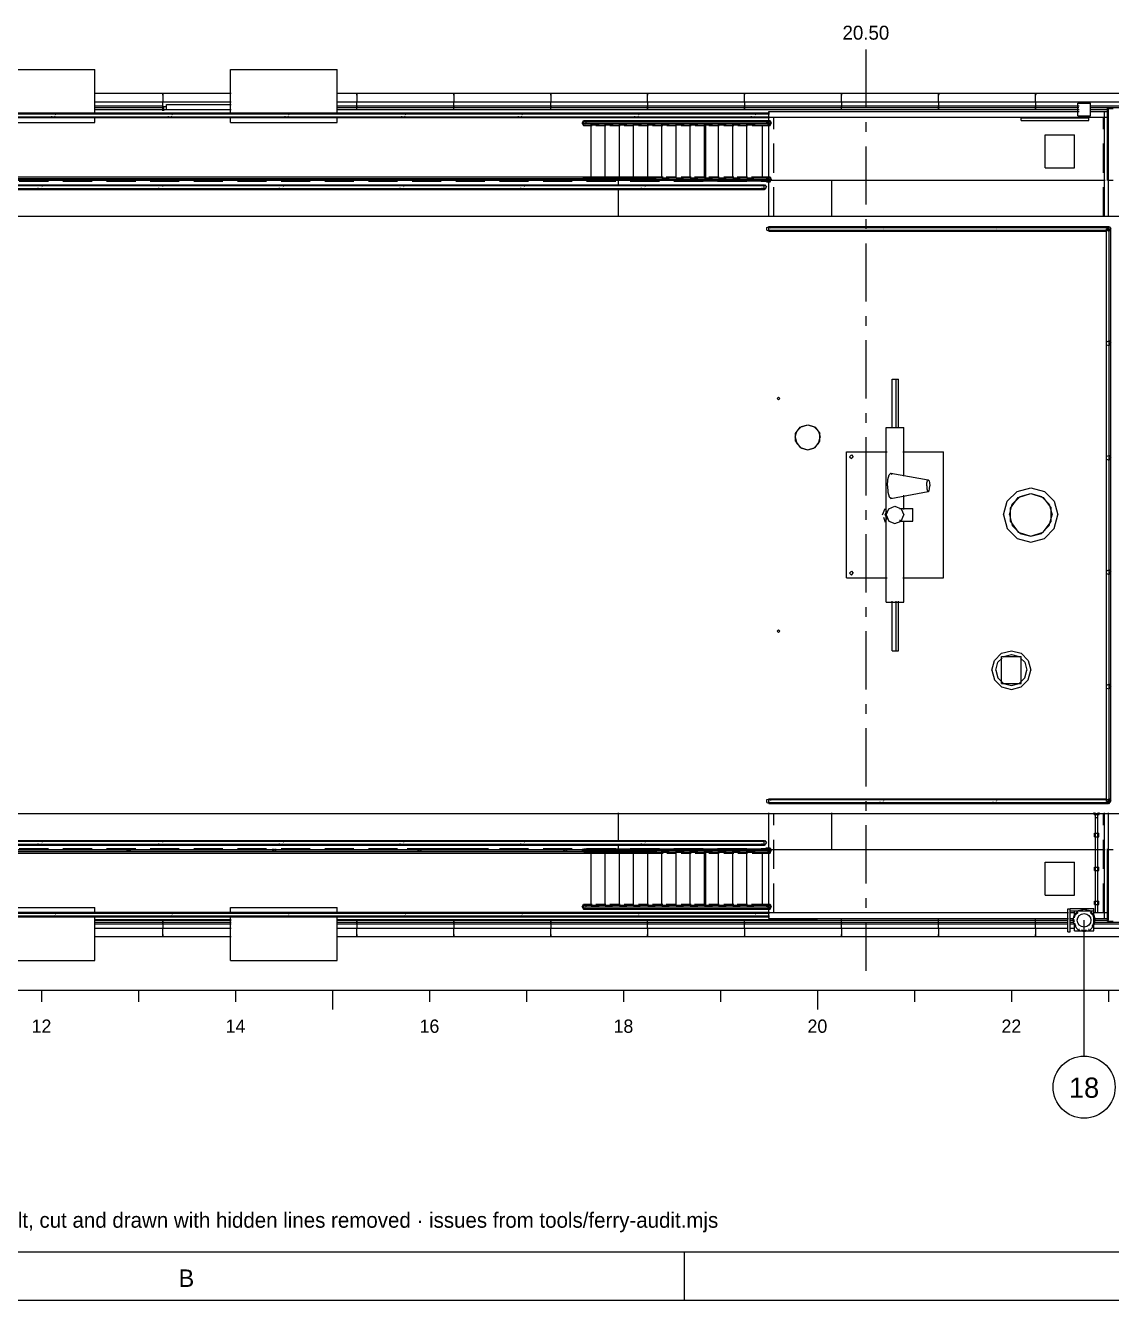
# Model space of a CAD drawing. Extents: x 5 to 836, y 5 to 589.
# Drawn here: x 147.4 to 259.3, y 5 to 136.5 of the extents above; entities that cross this region are included whole.
import ezdxf
from ezdxf.enums import TextEntityAlignment as Align

# ---------------------------------------------------------------- set-up
doc = ezdxf.new("R2010")
doc.units = 0
doc.linetypes.add('CENTER', pattern=[10, 6, -1.5, 1, -1.5])
doc.linetypes.add('DASHED', pattern=[4.5, 3, -1.5])
for name, color, linetype in [('CENTRE', 4, 'CENTER'), ('CHECK', 40, 'CONTINUOUS'), ('CHECK-TEXT', 40, 'CONTINUOUS'), ('DETAIL', 8, 'CONTINUOUS'), ('DIM', 3, 'CONTINUOUS'), ('FRAME', 7, 'CONTINUOUS'), ('MARKING', 4, 'DASHED'), ('MARKUP-TEXT', 1, 'CONTINUOUS'), ('OUTLINE', 7, 'CONTINUOUS'), ('TEXT', 7, 'CONTINUOUS'), ('THIN', 7, 'CONTINUOUS')]:
    doc.layers.add(name, color=color, linetype=linetype)

msp = doc.modelspace()

# ---------------------------------------------------------------- linework, layer by layer
at = {"layer": 'CENTRE'}
msp.add_line((234, 134), (234, 39), dxfattribs=at)
at = {"layer": 'CHECK'}
msp.add_line((256.5, 30.2), (256.5, 44.2), dxfattribs=at)
for centre, radius in [((256.5, 44.2), 0.7), ((256.5, 27), 3.2)]:
    msp.add_circle(centre, radius, dxfattribs=at)
at = {"layer": 'DETAIL'}
for p, q in [((154.5, 127.36), (154.5, 131.93)), ((168.5, 127.36), (168.5, 131.93)), ((179.5, 127.36), (179.5, 131.93)), ((154.44, 129.47), (168.56, 129.47)), ((161.5, 129.33), (161.5, 129.47)), ((161.5, 129.47), (161.5, 128.6)), ((161.5, 129.27), (161.5, 129.47)), ((161.5, 129.47), (161.5, 129.33)), ((161.5, 129.33), (161.5, 129.47)), ((161.5, 129.47), (161.5, 128.6)), ((179.4, 129.47), (311.51, 129.47)), ((181.5, 129.27), (181.5, 129.47)), ((181.5, 129.47), (181.5, 128.6)), ((191.5, 129.33), (191.5, 129.47)), ((191.5, 129.47), (191.5, 128.6)), ((191.5, 129.27), (191.5, 129.47)), ((191.5, 129.47), (191.5, 129.33)), ((201.5, 129.27), (201.5, 129.47)), ((201.5, 129.47), (201.5, 128.6)), ((211.5, 129.47), (211.5, 129.33)), ((211.5, 128.6), (211.5, 129.47)), ((211.5, 129.47), (211.5, 129.27)), ((211.5, 129.33), (211.5, 129.47)), ((211.5, 129.47), (211.5, 129.33)), ((211.5, 128.6), (211.5, 129.47)), ((221.49, 128.6), (221.5, 129.47)), ((221.5, 129.47), (221.5, 129.33)), ((221.5, 128.6), (221.5, 129.47)), ((221.5, 129.47), (221.5, 129.33)), ((231.49, 128.6), (231.5, 129.47)), ((231.49, 129.47), (231.49, 129.27)), ((231.5, 129.47), (231.5, 129.33)), ((231.5, 129.33), (231.5, 129.47)), ((241.49, 128.6), (241.5, 129.47)), ((241.49, 129.47), (241.49, 129.27)), ((241.49, 128.6), (241.5, 129.47)), ((241.5, 129.47), (241.5, 129.33)), ((241.5, 129.33), (241.5, 129.47)), ((241.5, 129.47), (241.51, 129.33)), ((251.49, 128.6), (251.5, 129.47)), ((251.5, 129.47), (251.51, 129.33)), ((251.5, 129.33), (251.5, 129.47)), ((251.5, 129.47), (251.5, 129.27)), ((154.43, 127.8), (168.57, 127.8)), ((154.44, 128.6), (168.57, 128.6)), ((154.44, 128.18), (161.5, 128.18)), ((154.44, 127.99), (161.5, 127.99)), ((161.43, 127.73), (161.64, 127.73)), ((161.5, 127.73), (161.5, 128.6)), ((161.5, 127.73), (161.5, 128.6)), ((161.5, 127.77), (161.5, 128.18)), ((161.5, 128.18), (161.5, 127.99)), ((161.5, 127.73), (161.5, 127.99)), ((161.5, 127.93), (161.5, 127.73)), ((161.6, 128.1), (161.93, 128.1)), ((161.6, 127.77), (161.6, 128.1)), ((161.9, 128.3), (168.55, 128.3)), ((161.9, 127.77), (161.9, 128.3)), ((179.4, 128.6), (311.48, 128.6)), ((179.41, 128.18), (255.98, 128.18)), ((179.41, 127.99), (255.97, 127.99)), ((179.42, 127.8), (255.99, 127.8)), ((181.5, 128.07), (181.5, 128.6)), ((181.5, 128.04), (181.5, 128.18)), ((181.5, 128.18), (181.5, 127.99)), ((181.5, 128.18), (181.5, 128.04)), ((181.5, 127.73), (181.5, 127.99)), ((181.5, 127.88), (181.5, 127.99)), ((191.5, 128.07), (191.5, 128.6)), ((191.5, 128.04), (191.5, 128.18)), ((191.5, 128.18), (191.5, 127.99)), ((191.5, 128.18), (191.5, 128.04)), ((191.5, 127.73), (191.5, 127.99)), ((191.5, 127.88), (191.5, 127.99)), ((201.5, 128.04), (201.5, 128.6)), ((201.5, 128.18), (201.5, 127.99)), ((201.5, 128.18), (201.5, 128.04)), ((201.5, 127.73), (201.5, 127.99)), ((201.5, 127.88), (201.5, 127.99)), ((211.5, 128.6), (211.5, 128.07)), ((211.5, 128.6), (211.5, 128.07)), ((211.5, 128.18), (211.5, 128.04)), ((211.5, 127.99), (211.5, 128.18)), ((211.5, 128.04), (211.5, 128.18)), ((211.5, 127.73), (211.5, 127.99)), ((211.5, 127.99), (211.5, 127.88)), ((221.49, 128.6), (221.5, 128.07)), ((221.5, 128.6), (221.5, 128.07)), ((221.5, 128.18), (221.5, 128.04)), ((221.5, 127.99), (221.5, 128.18)), ((221.5, 128.04), (221.5, 128.18)), ((221.5, 128.18), (221.5, 128.04)), ((221.5, 127.73), (221.5, 127.99)), ((221.5, 127.99), (221.5, 127.88)), ((224, 116.77), (224, 127.6)), ((224, 127.6), (256, 127.6)), ((231.49, 128.6), (231.5, 128.07)), ((231.5, 128.18), (231.5, 128.04)), ((231.5, 127.99), (231.5, 128.18)), ((231.5, 128.04), (231.5, 128.18)), ((231.5, 127.99), (231.5, 128.18)), ((231.5, 127.73), (231.5, 127.99)), ((241.49, 128.6), (241.5, 128.07)), ((241.49, 128.6), (241.49, 128.07)), ((241.5, 128.18), (241.5, 128.04)), ((241.5, 127.99), (241.5, 128.18)), ((241.5, 128.04), (241.5, 128.18)), ((241.5, 127.73), (241.5, 127.99)), ((241.5, 127.99), (241.5, 127.88)), ((251.49, 128.6), (251.49, 128.07)), ((251.5, 128.18), (251.5, 128.04)), ((251.5, 127.99), (251.5, 128.18)), ((251.5, 128.04), (251.5, 128.18)), ((251.5, 127.73), (251.5, 127.99)), ((251.5, 127.99), (251.5, 127.88)), ((255.85, 128.45), (257.15, 128.45)), ((255.85, 127.15), (255.85, 128.45)), ((257.11, 127.8), (259, 127.8)), ((257.11, 127.6), (259, 127.6)), ((257.15, 127.15), (257.15, 128.45)), ((257.16, 127.99), (311.49, 127.99)), ((257.17, 128.18), (311.5, 128.18)), ((258.6, 116.78), (258.6, 127.6)), ((258.9, 127.9), (259.5, 127.9)), ((258.9, 120.49), (258.9, 127.9)), ((259, 116.77), (259, 127.8)), ((124.34, 126.96), (224.07, 126.96)), ((125.67, 127.05), (224.07, 127.05)), ((126.23, 127.35), (224.07, 127.35)), ((126.65, 127.44), (224.07, 127.44)), ((150.06, 127.35), (150.34, 127.44)), ((150.06, 127.29), (150.06, 127.35)), ((150.06, 127.05), (150.06, 127.11)), ((150.06, 127.05), (150.34, 126.96)), ((150.34, 127.44), (150.48, 127.25)), ((150.34, 126.96), (150.44, 127.1)), ((154.5, 126.47), (154.5, 127.01)), ((162.09, 127.35), (162.37, 127.44)), ((162.09, 127.29), (162.09, 127.35)), ((162.09, 127.05), (162.09, 127.11)), ((162.09, 127.05), (162.37, 126.96)), ((162.37, 127.44), (162.5, 127.25)), ((162.37, 126.96), (162.47, 127.1)), ((168.5, 126.47), (168.5, 127.01)), ((174.11, 127.35), (174.39, 127.44)), ((174.11, 127.29), (174.11, 127.35)), ((174.11, 127.05), (174.11, 127.11)), ((174.11, 127.05), (174.39, 126.96)), ((174.39, 127.44), (174.53, 127.25)), ((174.39, 126.96), (174.5, 127.1)), ((179.5, 126.47), (179.5, 127.01)), ((186.14, 127.35), (186.42, 127.44)), ((186.14, 127.29), (186.14, 127.35)), ((186.14, 127.05), (186.14, 127.11)), ((186.14, 127.05), (186.42, 126.96)), ((186.42, 127.44), (186.56, 127.25)), ((186.42, 126.96), (186.52, 127.1)), ((198.17, 127.35), (198.45, 127.44)), ((198.17, 127.29), (198.17, 127.35)), ((198.17, 127.05), (198.17, 127.11)), ((198.17, 127.05), (198.45, 126.96)), ((198.45, 127.44), (198.58, 127.25)), ((198.45, 126.96), (198.55, 127.1)), ((204.76, 126.4), (204.88, 126.66)), ((204.76, 126.4), (223.84, 126.4)), ((204.76, 126.4), (204.88, 126.14)), ((204.84, 126.4), (204.92, 126.57)), ((204.84, 126.4), (204.92, 126.23)), ((204.88, 126.66), (224.12, 126.66)), ((204.92, 126.57), (224.08, 126.57)), ((204.92, 126.23), (224.08, 126.23)), ((205.08, 126.57), (205.13, 126.46)), ((205.08, 126.23), (205.11, 126.28)), ((205.12, 126.66), (205.17, 126.56)), ((205.66, 126.3), (206.5, 126.3)), ((205.66, 120.77), (205.66, 126.3)), ((207.12, 126.3), (207.96, 126.3)), ((207.12, 120.77), (207.12, 126.3)), ((208.58, 126.3), (209.35, 126.3)), ((208.58, 120.77), (208.58, 126.3)), ((210.05, 126.3), (210.88, 126.3)), ((210.05, 120.77), (210.05, 126.3)), ((210.19, 127.35), (210.47, 127.44)), ((210.19, 127.29), (210.19, 127.35)), ((210.19, 127.05), (210.19, 127.11)), ((210.19, 127.05), (210.47, 126.96)), ((210.47, 127.44), (210.61, 127.25)), ((210.47, 126.96), (210.58, 127.1)), ((211.51, 126.3), (212.27, 126.3)), ((211.51, 120.7), (211.51, 126.3)), ((212.97, 126.3), (213.73, 126.3)), ((212.97, 120.7), (212.97, 126.3)), ((214.43, 126.3), (215.27, 126.3)), ((214.43, 120.7), (214.43, 126.3)), ((215.89, 126.3), (216.66, 126.3)), ((215.89, 120.7), (215.89, 126.3)), ((217.35, 126.3), (218.19, 126.3)), ((217.35, 120.7), (217.35, 126.3)), ((218.82, 126.3), (219.58, 126.3)), ((218.82, 120.7), (218.82, 126.3)), ((220.28, 126.3), (221.04, 126.3)), ((220.28, 120.7), (220.28, 126.3)), ((221.74, 126.3), (222.57, 126.3)), ((221.74, 120.7), (221.74, 126.3)), ((222.22, 127.35), (222.5, 127.44)), ((222.22, 127.29), (222.22, 127.35)), ((222.22, 127.05), (222.22, 127.11)), ((222.22, 127.05), (222.5, 126.96)), ((222.5, 127.44), (222.64, 127.25)), ((222.5, 126.96), (222.6, 127.1)), ((223.78, 126.45), (223.88, 126.66)), ((223.81, 126.3), (223.88, 126.14)), ((223.84, 126.4), (223.92, 126.57)), ((223.84, 126.4), (223.92, 126.23)), ((224, 127.4), (224.07, 127.4)), ((224, 127), (259, 127)), ((224.02, 126.4), (224.16, 126.4)), ((224.08, 126.57), (224.16, 126.4)), ((224.08, 126.23), (224.16, 126.4)), ((224.12, 126.66), (224.24, 126.4)), ((224.12, 126.14), (224.24, 126.4)), ((250, 126.95), (257, 126.95)), ((250, 126.65), (250, 126.95)), ((250, 126.65), (257, 126.65)), ((255.85, 127.15), (257.15, 127.15)), ((257, 126.65), (257, 126.95)), ((258.93, 127.4), (259, 127.4)), ((204.88, 126.14), (205.79, 126.14)), ((205.12, 126.14), (205.15, 126.19)), ((206.14, 126.14), (207.18, 126.14)), ((207.6, 126.14), (208.68, 126.14)), ((209.07, 126.14), (210.08, 126.14)), ((210.54, 126.14), (211.58, 126.14)), ((212, 126.14), (213.08, 126.14)), ((213.47, 126.14), (214.48, 126.14)), ((214.94, 126.14), (215.99, 126.14)), ((216.4, 126.14), (217.49, 126.14)), ((217.49, 120.77), (217.49, 126.16)), ((217.8, 126.14), (218.88, 126.14)), ((219.34, 126.14), (220.39, 126.14)), ((220.81, 126.14), (221.78, 126.14)), ((222.27, 126.14), (224.12, 126.14)), ((223.34, 120.77), (223.34, 126.16)), ((252.5, 125.2), (255.5, 125.2)), ((252.5, 121.8), (252.5, 125.2)), ((255.5, 121.8), (255.5, 125.2)), ((252.5, 121.8), (255.5, 121.8)), ((124, 119.95), (223.5, 119.95)), ((124, 119.65), (223.5, 119.65)), ((124.14, 120.04), (223.5, 120.04)), ((124.21, 120.5), (258.66, 120.5)), ((127, 120.86), (213.09, 120.86)), ((127, 120.7), (212.39, 120.7)), ((127, 120.54), (205.88, 120.54)), ((148.67, 119.95), (148.95, 120.04)), ((148.67, 119.89), (148.67, 119.95)), ((148.67, 119.65), (148.67, 119.71)), ((148.67, 119.65), (148.95, 119.56)), ((148.95, 120.04), (149.09, 119.85)), ((148.95, 119.56), (149.06, 119.7)), ((157.84, 120.49), (157.84, 120.7)), ((157.92, 120.49), (157.92, 120.7)), ((158.08, 120.49), (158.08, 120.7)), ((158.16, 120.49), (158.16, 120.7)), ((161.11, 119.95), (161.39, 120.04)), ((161.11, 119.89), (161.11, 119.95)), ((161.11, 119.65), (161.11, 119.71)), ((161.11, 119.65), (161.39, 119.56)), ((161.39, 120.04), (161.53, 119.85)), ((161.39, 119.56), (161.49, 119.7)), ((172.84, 120.49), (172.84, 120.7)), ((172.92, 120.49), (172.92, 120.7)), ((173.08, 120.49), (173.08, 120.7)), ((173.16, 120.49), (173.16, 120.7)), ((173.55, 119.95), (173.83, 120.04)), ((173.55, 119.89), (173.55, 119.95)), ((173.55, 119.65), (173.55, 119.71)), ((173.55, 119.65), (173.83, 119.56)), ((173.83, 120.04), (173.97, 119.85)), ((173.83, 119.56), (173.93, 119.7)), ((185.99, 119.95), (186.26, 120.04)), ((185.99, 119.89), (185.99, 119.95)), ((185.99, 119.65), (185.99, 119.71)), ((185.99, 119.65), (186.26, 119.56)), ((186.26, 120.04), (186.4, 119.85)), ((186.26, 119.56), (186.37, 119.7)), ((187.84, 120.49), (187.84, 120.7)), ((187.92, 120.49), (187.92, 120.7)), ((188.08, 120.49), (188.08, 120.7)), ((188.16, 120.49), (188.16, 120.7)), ((198.42, 119.95), (198.7, 120.04)), ((198.42, 119.89), (198.42, 119.95)), ((198.42, 119.65), (198.42, 119.71)), ((198.42, 119.65), (198.7, 119.56)), ((198.7, 120.04), (198.84, 119.85)), ((198.7, 119.56), (198.81, 119.7)), ((202.84, 120.49), (202.84, 120.7)), ((202.92, 120.49), (202.92, 120.7)), ((203.08, 120.49), (203.08, 120.7)), ((203.16, 120.49), (203.16, 120.7)), ((204.83, 120.76), (204.88, 120.86)), ((204.92, 120.77), (224.08, 120.77)), ((205.12, 120.86), (205.17, 120.76)), ((205.47, 120.6), (223.84, 120.6)), ((208.5, 119.94), (208.5, 120.5)), ((210.86, 119.95), (211.14, 120.04)), ((210.86, 119.89), (210.86, 119.95)), ((210.86, 119.65), (210.86, 119.71)), ((210.86, 119.65), (211.14, 119.56)), ((211.14, 120.04), (211.28, 119.85)), ((211.14, 119.56), (211.24, 119.7)), ((212.97, 120.7), (213.73, 120.7)), ((213.4, 120.86), (214.48, 120.86)), ((214.43, 120.7), (215.2, 120.7)), ((214.94, 120.86), (215.99, 120.86)), ((215.89, 120.7), (216.66, 120.7)), ((216.33, 120.86), (217.49, 120.86)), ((217.21, 120.43), (224.08, 120.43)), ((217.35, 120.7), (218.19, 120.7)), ((217.8, 120.86), (218.88, 120.86)), ((218.82, 120.7), (219.58, 120.7)), ((219.34, 120.86), (220.39, 120.86)), ((220.28, 120.7), (221.04, 120.7)), ((220.74, 120.86), (221.78, 120.86)), ((221.74, 120.7), (222.43, 120.7)), ((222.2, 120.86), (224.12, 120.86)), ((223.3, 119.95), (223.58, 120.04)), ((223.3, 119.89), (223.3, 119.95)), ((223.3, 119.65), (223.3, 119.71)), ((223.3, 119.65), (223.58, 119.56)), ((223.5, 119.56), (223.5, 120.04)), ((223.58, 120.04), (223.75, 119.8)), ((223.58, 119.56), (223.75, 119.8)), ((223.74, 120.34), (224.12, 120.34)), ((223.78, 120.65), (223.88, 120.86)), ((223.81, 120.5), (223.88, 120.34)), ((223.84, 120.6), (223.92, 120.77)), ((223.84, 120.6), (223.92, 120.43)), ((224.02, 120.6), (224.16, 120.6)), ((224.08, 120.77), (224.16, 120.6)), ((224.08, 120.43), (224.16, 120.6)), ((224.12, 120.86), (224.24, 120.6)), ((224.12, 120.34), (224.24, 120.6)), ((230.5, 116.79), (230.5, 120.5)), ((258.94, 120.5), (259.5, 120.5)), ((124, 119.56), (223.5, 119.56)), ((208.5, 116.79), (208.5, 119.59)), ((88.5, 116.8), (260.2, 116.8)), ((223.8, 115.65), (224.08, 115.74)), ((224, 115.26), (224, 115.74)), ((224, 115.74), (259, 115.74)), ((224.08, 115.74), (224.22, 115.55)), ((235.46, 115.65), (235.74, 115.74)), ((235.74, 115.74), (235.88, 115.55)), ((247.13, 115.65), (247.41, 115.74)), ((247.41, 115.74), (247.55, 115.55)), ((258.8, 115.65), (259.08, 115.74)), ((259, 115.31), (259, 115.74)), ((259.08, 115.74), (259.25, 115.5)), ((223.8, 115.35), (223.8, 115.65)), ((223.8, 115.35), (224.08, 115.26)), ((224, 115.65), (259, 115.65)), ((224, 115.35), (259, 115.35)), ((224, 115.26), (258.86, 115.26)), ((224.08, 115.26), (224.18, 115.4)), ((235.46, 115.59), (235.46, 115.65)), ((235.46, 115.35), (235.46, 115.41)), ((235.46, 115.35), (235.74, 115.26)), ((235.74, 115.26), (235.85, 115.4)), ((247.13, 115.59), (247.13, 115.65)), ((247.13, 115.35), (247.13, 115.41)), ((247.13, 115.35), (247.41, 115.26)), ((247.41, 115.26), (247.51, 115.4)), ((258.8, 115.59), (258.8, 115.65)), ((258.8, 56.5), (258.8, 115.5)), ((258.8, 115.5), (259.25, 115.5)), ((258.8, 115.35), (259.08, 115.26)), ((259.08, 115.26), (259.25, 115.5)), ((259.08, 56.5), (259.08, 115.5)), ((259.25, 56.5), (259.25, 115.5)), ((258.8, 103.85), (259.08, 103.94)), ((259.08, 103.94), (259.25, 103.7)), ((258.8, 103.55), (259.08, 103.46)), ((259.08, 103.46), (259.25, 103.7)), ((236.72, 100), (237.35, 100)), ((236.72, 94.96), (236.72, 100)), ((237.11, 94.96), (237.11, 100)), ((237.35, 94.96), (237.35, 100)), ((224.86, 98), (225, 98.14)), ((224.86, 98), (225, 97.86)), ((225, 98.14), (225.14, 98)), ((225, 97.86), (225.14, 98)), ((226.87, 94.65), (227.35, 95.13)), ((227.35, 95.13), (228, 95.3)), ((228, 95.3), (228.65, 95.13)), ((228.65, 95.13), (229.13, 94.65)), ((236.1, 95), (237.9, 95)), ((236.1, 77), (236.1, 95)), ((237.9, 89.98), (237.9, 95)), ((226.7, 94), (226.87, 94.65)), ((226.7, 94), (226.87, 93.35)), ((226.87, 93.35), (227.35, 92.87)), ((228.65, 92.87), (229.13, 93.35)), ((229.13, 94.65), (229.3, 94)), ((229.13, 93.35), (229.3, 94)), ((227.35, 92.87), (228, 92.7)), ((228, 92.7), (228.65, 92.87)), ((232, 92.5), (236.2, 92.5)), ((232, 79.5), (232, 92.5)), ((232.3, 92), (232.5, 92.2)), ((232.5, 92.2), (232.7, 92)), ((237.8, 92.5), (242, 92.5)), ((242, 79.5), (242, 92.5)), ((258.8, 92.05), (259.08, 92.14)), ((259.08, 92.14), (259.25, 91.9)), ((232.3, 92), (232.5, 91.8)), ((232.5, 91.8), (232.7, 92)), ((258.8, 91.75), (259.08, 91.66)), ((259.08, 91.66), (259.25, 91.9)), ((236.23, 89), (236.28, 89.65)), ((236.28, 89.65), (236.4, 90.13)), ((236.4, 90.13), (236.57, 90.3)), ((236.57, 90.3), (236.69, 90.17)), ((240.3, 89.3), (240.35, 89.52)), ((240.35, 89.52), (240.43, 89.6)), ((240.43, 89.6), (240.51, 89.52)), ((240.51, 89.52), (240.57, 89.3)), ((236.23, 89), (236.28, 88.35)), ((236.28, 88.35), (236.4, 87.87)), ((240.28, 89), (240.3, 89.3)), ((240.28, 89), (240.3, 88.7)), ((240.3, 88.7), (240.35, 88.48)), ((240.35, 88.48), (240.43, 88.4)), ((240.43, 88.4), (240.51, 88.48)), ((240.51, 88.48), (240.57, 88.7)), ((240.57, 89.3), (240.59, 89)), ((240.57, 88.7), (240.59, 89)), ((248.58, 87.4), (249.6, 88.42)), ((249.6, 88.42), (251, 88.8)), ((249.9, 87.91), (251, 88.2)), ((251, 88.8), (252.4, 88.42)), ((251, 88.2), (252.1, 87.91)), ((252.4, 88.42), (253.42, 87.4)), ((236.36, 86.64), (237, 86.9)), ((236.4, 87.87), (236.57, 87.7)), ((236.57, 87.7), (236.65, 87.79)), ((237, 86.9), (237.64, 86.64)), ((237.9, 86.56), (237.9, 88.02)), ((248.2, 86), (248.58, 87.4)), ((248.8, 86), (249.09, 87.1)), ((249.09, 87.1), (249.9, 87.91)), ((252.1, 87.91), (252.91, 87.1)), ((252.91, 87.1), (253.2, 86)), ((253.42, 87.4), (253.8, 86)), ((235.7, 86), (235.98, 86.67)), ((235.8, 85.75), (236, 85.26)), ((236, 86), (236.19, 86.45)), ((236, 86), (236.19, 85.55)), ((236.1, 86), (236.36, 86.64)), ((236.1, 86), (236.36, 85.36)), ((237.55, 86.65), (238.85, 86.65)), ((237.55, 86.58), (237.55, 86.65)), ((237.55, 85.35), (237.55, 85.49)), ((237.64, 86.64), (237.9, 86)), ((237.64, 85.36), (237.9, 86)), ((238.85, 85.35), (238.85, 86.65)), ((248.2, 86), (248.58, 84.6)), ((248.8, 86), (249.09, 84.9)), ((252.91, 84.9), (253.2, 86)), ((253.42, 84.6), (253.8, 86)), ((236.36, 85.36), (237, 85.1)), ((237, 85.1), (237.64, 85.36)), ((237.55, 85.35), (238.85, 85.35)), ((237.9, 77), (237.9, 85.37)), ((248.58, 84.6), (249.6, 83.58)), ((249.09, 84.9), (249.9, 84.09)), ((252.1, 84.09), (252.91, 84.9)), ((252.4, 83.58), (253.42, 84.6)), ((249.6, 83.58), (251, 83.2)), ((249.9, 84.09), (251, 83.8)), ((251, 83.8), (252.1, 84.09)), ((251, 83.2), (252.4, 83.58)), ((232.3, 80), (232.5, 80.2)), ((232.5, 80.2), (232.7, 80)), ((258.8, 80.25), (259.08, 80.34)), ((259.08, 80.34), (259.25, 80.1)), ((232, 79.5), (236.2, 79.5)), ((232.3, 80), (232.5, 79.8)), ((232.5, 79.8), (232.7, 80)), ((237.8, 79.5), (242, 79.5)), ((258.8, 79.95), (259.08, 79.86)), ((259.08, 79.86), (259.25, 80.1)), ((236.1, 77), (237.9, 77)), ((236.72, 72), (236.72, 77.11)), ((237.11, 72), (237.11, 77.11)), ((237.35, 72), (237.35, 77.11)), ((224.86, 74), (225, 74.14)), ((224.86, 74), (225, 73.86)), ((225, 74.14), (225.14, 74)), ((225, 73.86), (225.14, 74)), ((236.72, 72), (237.35, 72)), ((247, 70), (247.27, 71)), ((247.27, 71), (248, 71.73)), ((247.61, 70.8), (248.05, 71.24)), ((248, 71.73), (249, 72)), ((248, 68.6), (248, 71.4)), ((248.15, 71.34), (248.2, 71.39)), ((248.2, 71.39), (249, 71.6)), ((249, 72), (250, 71.73)), ((249, 71.6), (249.8, 71.39)), ((249.8, 71.39), (249.85, 71.34)), ((249.95, 71.24), (250.39, 70.8)), ((250, 71.73), (250.73, 71)), ((250, 68.6), (250, 71.4)), ((250.73, 71), (251, 70)), ((247, 70), (247.27, 69)), ((247.4, 70), (247.61, 70.8)), ((247.4, 70), (247.61, 69.2)), ((250.39, 70.8), (250.6, 70)), ((250.39, 69.2), (250.6, 70)), ((250.73, 69), (251, 70)), ((247.27, 69), (248, 68.27)), ((247.61, 69.2), (248.2, 68.61)), ((248.2, 68.61), (249, 68.4)), ((249, 68.4), (249.8, 68.61)), ((249.8, 68.61), (250.39, 69.2)), ((250, 68.27), (250.73, 69)), ((258.8, 68.45), (259.08, 68.54)), ((259.08, 68.54), (259.25, 68.3)), ((248, 68.27), (249, 68)), ((249, 68), (250, 68.27)), ((258.8, 68.15), (259.08, 68.06)), ((259.08, 68.06), (259.25, 68.3)), ((223.8, 56.65), (224.08, 56.74)), ((223.8, 56.35), (223.8, 56.65)), ((224, 56.26), (224, 56.74)), ((224, 56.74), (258.86, 56.74)), ((224, 56.65), (259, 56.65)), ((224.08, 56.74), (224.22, 56.55)), ((235.46, 56.65), (235.74, 56.74)), ((235.46, 56.59), (235.46, 56.65)), ((235.74, 56.74), (235.88, 56.55)), ((247.13, 56.65), (247.41, 56.74)), ((247.13, 56.59), (247.13, 56.65)), ((247.41, 56.74), (247.55, 56.55)), ((258.8, 56.65), (259.08, 56.74)), ((259, 56.26), (259, 56.69)), ((259.08, 56.74), (259.25, 56.5)), ((208.5, 52.34), (208.5, 55.28)), ((223.8, 56.35), (224.08, 56.26)), ((224, 56.35), (259, 56.35)), ((224, 56.26), (259, 56.26)), ((224, 44.4), (224, 55.27)), ((224.08, 56.26), (224.18, 56.4)), ((230.5, 51.5), (230.5, 55.28)), ((235.46, 56.35), (235.46, 56.41)), ((235.46, 56.35), (235.74, 56.26)), ((235.74, 56.26), (235.85, 56.4)), ((247.13, 56.35), (247.13, 56.41)), ((247.13, 56.35), (247.41, 56.26)), ((247.41, 56.26), (247.51, 56.4)), ((258.6, 44.4), (258.6, 55.29)), ((258.8, 56.5), (259.25, 56.5)), ((258.8, 56.35), (258.8, 56.41)), ((258.8, 56.35), (259.08, 56.26)), ((259, 44.2), (259, 55.29)), ((259.08, 56.26), (259.25, 56.5)), ((88.5, 55.2), (260.2, 55.2)), ((257.55, 55.1), (258.05, 55.1)), ((257.68, 54.8), (257.92, 54.8)), ((257.58, 53.17), (258.03, 53.17)), ((257.58, 52.82), (257.58, 53.17)), ((257.58, 52.82), (258.03, 52.82)), ((258.03, 52.82), (258.03, 53.17)), ((124, 52.44), (223.5, 52.44)), ((124, 52.35), (223.5, 52.35)), ((124, 52.05), (223.5, 52.05)), ((124.14, 51.96), (223.5, 51.96)), ((124.21, 51.5), (258.66, 51.5)), ((127, 51.46), (205.88, 51.46)), ((127, 51.3), (212.46, 51.3)), ((148.67, 52.35), (148.95, 52.44)), ((148.67, 52.29), (148.67, 52.35)), ((148.67, 52.05), (148.67, 52.11)), ((148.67, 52.05), (148.95, 51.96)), ((148.95, 52.44), (149.09, 52.25)), ((148.95, 51.96), (149.06, 52.1)), ((157.84, 51.3), (157.84, 51.58)), ((157.92, 51.3), (157.92, 51.58)), ((158.08, 51.3), (158.08, 51.58)), ((158.16, 51.3), (158.16, 51.58)), ((161.11, 52.35), (161.39, 52.44)), ((161.11, 52.29), (161.11, 52.35)), ((161.11, 52.05), (161.11, 52.11)), ((161.11, 52.05), (161.39, 51.96)), ((161.39, 52.44), (161.53, 52.25)), ((161.39, 51.96), (161.49, 52.1)), ((172.84, 51.3), (172.84, 51.58)), ((172.92, 51.3), (172.92, 51.58)), ((173.08, 51.3), (173.08, 51.58)), ((173.16, 51.3), (173.16, 51.58)), ((173.55, 52.35), (173.83, 52.44)), ((173.55, 52.29), (173.55, 52.35)), ((173.55, 52.05), (173.55, 52.11)), ((173.55, 52.05), (173.83, 51.96)), ((173.83, 52.44), (173.97, 52.25)), ((173.83, 51.96), (173.93, 52.1)), ((185.99, 52.35), (186.26, 52.44)), ((185.99, 52.29), (185.99, 52.35)), ((185.99, 52.05), (185.99, 52.11)), ((185.99, 52.05), (186.26, 51.96)), ((186.26, 52.44), (186.4, 52.25)), ((186.26, 51.96), (186.37, 52.1)), ((186.7, 51.6), (195.1, 51.6)), ((187.84, 51.3), (187.84, 51.58)), ((187.92, 51.3), (187.92, 51.58)), ((188.08, 51.3), (188.08, 51.58)), ((188.16, 51.3), (188.16, 51.58)), ((198.42, 52.35), (198.7, 52.44)), ((198.42, 52.29), (198.42, 52.35)), ((198.42, 52.05), (198.42, 52.11)), ((198.42, 52.05), (198.7, 51.96)), ((198.7, 52.44), (198.84, 52.25)), ((198.7, 51.96), (198.81, 52.1)), ((202.84, 51.3), (202.84, 51.58)), ((202.92, 51.3), (202.92, 51.58)), ((203.08, 51.3), (203.08, 51.58)), ((203.16, 51.3), (203.16, 51.58)), ((204.76, 51.4), (204.85, 51.61)), ((204.76, 51.4), (223.84, 51.4)), ((204.76, 51.4), (204.78, 51.35)), ((204.84, 51.4), (204.92, 51.57)), ((204.84, 51.4), (204.87, 51.34)), ((204.92, 51.57), (224.08, 51.57)), ((208.5, 51.5), (208.5, 51.99)), ((210.86, 52.35), (211.14, 52.44)), ((210.86, 52.29), (210.86, 52.35)), ((210.86, 52.05), (210.86, 52.11)), ((210.86, 52.05), (211.14, 51.96)), ((211.14, 52.44), (211.28, 52.25)), ((211.14, 51.96), (211.24, 52.1)), ((211.51, 45.7), (211.51, 51.3)), ((212.97, 45.7), (212.97, 51.3)), ((212.97, 51.3), (213.73, 51.3)), ((214.43, 45.7), (214.43, 51.3)), ((214.43, 51.3), (215.27, 51.3)), ((215.89, 45.7), (215.89, 51.3)), ((215.89, 51.3), (216.66, 51.3)), ((217.35, 45.7), (217.35, 51.3)), ((217.35, 51.3), (218.19, 51.3)), ((218.82, 45.7), (218.82, 51.3)), ((218.82, 51.3), (219.58, 51.3)), ((220.28, 45.7), (220.28, 51.3)), ((220.28, 51.3), (221.04, 51.3)), ((221.74, 45.7), (221.74, 51.3)), ((221.74, 51.3), (222.57, 51.3)), ((223.3, 52.35), (223.58, 52.44)), ((223.3, 52.29), (223.3, 52.35)), ((223.3, 52.05), (223.3, 52.11)), ((223.3, 52.05), (223.58, 51.96)), ((223.5, 51.96), (223.5, 52.44)), ((223.58, 52.44), (223.75, 52.2)), ((223.58, 51.96), (223.75, 52.2)), ((223.67, 51.66), (224.12, 51.66)), ((223.78, 51.45), (223.88, 51.66)), ((223.81, 51.3), (223.88, 51.14)), ((223.84, 51.4), (223.92, 51.57)), ((223.84, 51.4), (223.92, 51.23)), ((224.02, 51.4), (224.16, 51.4)), ((224.08, 51.57), (224.16, 51.4)), ((224.08, 51.23), (224.16, 51.4)), ((224.12, 51.66), (224.24, 51.4)), ((224.12, 51.14), (224.24, 51.4)), ((258.9, 44.1), (258.9, 51.58)), ((258.94, 51.5), (259.5, 51.5)), ((127, 51.14), (213.09, 51.14)), ((204.85, 51.19), (204.88, 51.14)), ((204.92, 51.23), (224.08, 51.23)), ((205.12, 51.14), (205.15, 51.19)), ((205.66, 45.7), (205.66, 51.16)), ((207.12, 45.7), (207.12, 51.16)), ((208.58, 45.7), (208.58, 51.16)), ((210.05, 45.7), (210.05, 51.16)), ((213.47, 51.14), (214.48, 51.14)), ((214.94, 51.14), (215.99, 51.14)), ((216.4, 51.14), (217.49, 51.14)), ((217.49, 45.77), (217.49, 51.16)), ((217.8, 51.14), (218.88, 51.14)), ((219.34, 51.14), (220.39, 51.14)), ((220.81, 51.14), (221.78, 51.14)), ((222.27, 51.14), (224.12, 51.14)), ((223.34, 45.77), (223.34, 51.16)), ((252.5, 46.8), (252.5, 50.2)), ((252.5, 50.2), (255.5, 50.2)), ((255.5, 46.8), (255.5, 50.2)), ((257.58, 49.32), (257.58, 49.68)), ((257.58, 49.68), (258.03, 49.68)), ((257.58, 49.32), (258.03, 49.32)), ((258.03, 49.32), (258.03, 49.68)), ((252.5, 46.8), (255.5, 46.8)), ((257.58, 45.83), (257.58, 46.17)), ((257.58, 46.17), (258.03, 46.17)), ((258.03, 45.83), (258.03, 46.17)), ((124.34, 45.04), (224.07, 45.04)), ((125.32, 44.95), (224.07, 44.95)), ((150.06, 44.95), (150.34, 45.04)), ((150.06, 44.89), (150.06, 44.95)), ((150.06, 44.65), (150.06, 44.71)), ((150.34, 45.04), (150.48, 44.85)), ((150.34, 44.56), (150.44, 44.7)), ((154.5, 44.99), (154.5, 45.53)), ((162.09, 44.95), (162.37, 45.04)), ((162.09, 44.89), (162.09, 44.95)), ((162.09, 44.65), (162.09, 44.71)), ((162.37, 45.04), (162.5, 44.85)), ((162.37, 44.56), (162.47, 44.7)), ((168.5, 44.99), (168.5, 45.53)), ((174.11, 44.95), (174.39, 45.04)), ((174.11, 44.89), (174.11, 44.95)), ((174.11, 44.65), (174.11, 44.71)), ((174.39, 45.04), (174.53, 44.85)), ((174.39, 44.56), (174.5, 44.7)), ((179.5, 44.99), (179.5, 45.53)), ((186.14, 44.95), (186.42, 45.04)), ((186.14, 44.89), (186.14, 44.95)), ((186.14, 44.65), (186.14, 44.71)), ((186.42, 45.04), (186.56, 44.85)), ((186.42, 44.56), (186.52, 44.7)), ((198.17, 44.95), (198.45, 45.04)), ((198.17, 44.89), (198.17, 44.95)), ((198.17, 44.65), (198.17, 44.71)), ((198.45, 45.04), (198.58, 44.85)), ((198.45, 44.56), (198.55, 44.7)), ((204.76, 45.6), (204.88, 45.86)), ((204.76, 45.6), (223.84, 45.6)), ((204.76, 45.6), (204.88, 45.34)), ((204.84, 45.6), (204.92, 45.77)), ((204.84, 45.6), (204.92, 45.43)), ((204.88, 45.86), (205.79, 45.86)), ((204.88, 45.34), (224.12, 45.34)), ((204.92, 45.77), (224.08, 45.77)), ((204.92, 45.43), (224.08, 45.43)), ((205.08, 45.77), (205.13, 45.66)), ((205.08, 45.43), (205.11, 45.48)), ((205.12, 45.86), (205.17, 45.76)), ((205.12, 45.34), (205.15, 45.39)), ((205.66, 45.7), (206.5, 45.7)), ((206.14, 45.86), (207.18, 45.86)), ((207.12, 45.7), (207.89, 45.7)), ((207.6, 45.86), (208.68, 45.86)), ((208.58, 45.7), (209.35, 45.7)), ((209.07, 45.86), (210.08, 45.86)), ((210.05, 45.7), (210.74, 45.7)), ((210.19, 44.95), (210.47, 45.04)), ((210.19, 44.89), (210.19, 44.95)), ((210.19, 44.65), (210.19, 44.71)), ((210.47, 45.04), (210.61, 44.85)), ((210.47, 44.56), (210.58, 44.7)), ((210.54, 45.86), (211.58, 45.86)), ((211.51, 45.7), (212.27, 45.7)), ((212, 45.86), (213.08, 45.86)), ((212.97, 45.7), (213.73, 45.7)), ((213.4, 45.86), (214.48, 45.86)), ((214.43, 45.7), (215.2, 45.7)), ((214.94, 45.86), (215.99, 45.86)), ((215.89, 45.7), (216.66, 45.7)), ((216.33, 45.86), (217.49, 45.86)), ((217.35, 45.7), (218.19, 45.7)), ((217.8, 45.86), (218.88, 45.86)), ((218.82, 45.7), (219.58, 45.7)), ((219.34, 45.86), (220.39, 45.86)), ((220.28, 45.7), (221.04, 45.7)), ((220.74, 45.86), (221.78, 45.86)), ((221.74, 45.7), (222.43, 45.7)), ((222.2, 45.86), (224.12, 45.86)), ((222.22, 44.95), (222.5, 45.04)), ((222.22, 44.89), (222.22, 44.95)), ((222.22, 44.65), (222.22, 44.71)), ((222.5, 45.04), (222.64, 44.85)), ((222.5, 44.56), (222.6, 44.7)), ((223.78, 45.65), (223.88, 45.86)), ((223.81, 45.5), (223.88, 45.34)), ((223.84, 45.6), (223.92, 45.77)), ((223.84, 45.6), (223.92, 45.43)), ((224, 45), (254.88, 45)), ((224.02, 45.6), (224.16, 45.6)), ((224.08, 45.77), (224.16, 45.6)), ((224.08, 45.43), (224.16, 45.6)), ((224.12, 45.86), (224.24, 45.6)), ((224.12, 45.34), (224.24, 45.6)), ((254.83, 45.4), (255.07, 45.4)), ((254.83, 43), (254.83, 45.4)), ((255.02, 45), (255.58, 45)), ((255.07, 45.43), (257.5, 45.43)), ((255.07, 43), (255.07, 45.43)), ((255.07, 45.18), (257.5, 45.18)), ((255.35, 44.2), (255.5, 44.78)), ((255.5, 44.78), (255.92, 45.2)), ((255.5, 44.47), (255.5, 45.16)), ((255.52, 44.46), (255.59, 44.72)), ((255.59, 44.72), (255.88, 45.01)), ((255.92, 45.2), (256.5, 45.35)), ((256.5, 45.35), (257.08, 45.2)), ((257.08, 45.2), (257.5, 44.78)), ((257.12, 45.01), (257.41, 44.72)), ((257.41, 44.72), (257.48, 44.46)), ((257.43, 45.3), (257.5, 45.3)), ((257.46, 45), (259, 45)), ((257.5, 43.1), (257.5, 45.43)), ((257.5, 44.78), (257.65, 44.2)), ((257.58, 45.83), (258.03, 45.83)), ((126.23, 44.65), (224.07, 44.65)), ((126.65, 44.56), (224.07, 44.56)), ((150.06, 44.65), (150.34, 44.56)), ((154.43, 44.2), (168.57, 44.2)), ((154.44, 44.3), (168.57, 44.3)), ((154.44, 44.01), (168.56, 44.01)), ((154.44, 43.82), (168.56, 43.82)), ((154.44, 43.4), (168.57, 43.4)), ((154.5, 40.07), (154.5, 44.57)), ((161.5, 44.01), (161.5, 44.27)), ((161.5, 44.12), (161.5, 44.01)), ((161.5, 43.82), (161.5, 44.03)), ((161.5, 43.82), (161.5, 44.01)), ((161.5, 43.89), (161.5, 43.82)), ((161.5, 43.87), (161.5, 43.4)), ((161.5, 43.87), (161.5, 43.4)), ((161.5, 42.53), (161.5, 43.4)), ((161.5, 42.53), (161.5, 43.4)), ((162.09, 44.65), (162.37, 44.56)), ((168.5, 40.07), (168.5, 44.57)), ((174.11, 44.65), (174.39, 44.56)), ((179.4, 44.01), (254.85, 44.01)), ((179.4, 43.82), (254.86, 43.82)), ((179.4, 43.4), (254.85, 43.4)), ((179.41, 44.3), (229, 44.3)), ((179.42, 44.2), (254.87, 44.2)), ((179.5, 40.07), (179.5, 44.57)), ((181.5, 44.01), (181.5, 44.27)), ((181.5, 44.12), (181.5, 44.01)), ((181.5, 43.82), (181.5, 44.03)), ((181.5, 43.82), (181.5, 44.01)), ((181.5, 43.89), (181.5, 43.82)), ((181.5, 43.87), (181.5, 43.4)), ((181.5, 42.53), (181.5, 43.4)), ((186.14, 44.65), (186.42, 44.56)), ((191.5, 44.01), (191.5, 44.27)), ((191.5, 44.12), (191.5, 44.01)), ((191.5, 43.82), (191.5, 44.03)), ((191.5, 43.82), (191.5, 44.01)), ((191.5, 43.89), (191.5, 43.82)), ((191.5, 43.87), (191.5, 43.4)), ((191.5, 42.53), (191.5, 43.4)), ((198.17, 44.65), (198.45, 44.56)), ((201.5, 44.01), (201.5, 44.27)), ((201.5, 44.12), (201.5, 44.01)), ((201.5, 43.82), (201.5, 44.03)), ((201.5, 43.82), (201.5, 44.01)), ((201.5, 43.89), (201.5, 43.4)), ((201.5, 42.53), (201.5, 43.4)), ((210.19, 44.65), (210.47, 44.56)), ((211.5, 44.01), (211.5, 44.27)), ((211.5, 44.01), (211.5, 44.12)), ((211.5, 44.03), (211.5, 43.82)), ((211.5, 44.01), (211.5, 43.82)), ((211.5, 43.82), (211.5, 43.89)), ((211.5, 43.4), (211.5, 43.87)), ((211.5, 43.4), (211.5, 43.87)), ((211.5, 43.4), (211.5, 42.53)), ((211.5, 43.4), (211.5, 42.53)), ((221.49, 43.4), (221.5, 43.87)), ((221.49, 43.4), (221.5, 42.53)), ((221.5, 44.01), (221.5, 44.27)), ((221.5, 44.01), (221.5, 44.12)), ((221.5, 44.03), (221.5, 43.82)), ((221.5, 44.01), (221.5, 43.82)), ((221.5, 43.82), (221.5, 43.89)), ((221.5, 43.82), (221.5, 43.89)), ((221.5, 43.4), (221.5, 43.87)), ((221.5, 43.4), (221.5, 42.53)), ((222.22, 44.65), (222.5, 44.56)), ((224, 44.6), (224.07, 44.6)), ((224, 44.4), (254.88, 44.4)), ((231.49, 43.4), (231.5, 43.87)), ((231.49, 43.4), (231.5, 42.53)), ((231.5, 44.01), (231.5, 44.27)), ((231.5, 44.03), (231.5, 43.82)), ((231.5, 44.01), (231.5, 43.82)), ((231.5, 44.01), (231.5, 43.82)), ((231.5, 43.82), (231.5, 43.89)), ((241.49, 43.4), (241.49, 43.87)), ((241.49, 43.4), (241.49, 43.87)), ((241.49, 43.4), (241.5, 42.53)), ((241.49, 43.4), (241.5, 42.53)), ((241.5, 44.01), (241.5, 44.27)), ((241.5, 44.01), (241.5, 44.12)), ((241.5, 44.03), (241.5, 43.82)), ((241.5, 44.01), (241.5, 43.82)), ((241.5, 43.82), (241.5, 43.89)), ((251.49, 43.4), (251.49, 43.87)), ((251.49, 43.4), (251.5, 42.53)), ((251.5, 44.01), (251.5, 44.27)), ((251.5, 44.01), (251.5, 44.12)), ((251.5, 44.03), (251.5, 43.82)), ((251.5, 44.01), (251.5, 43.82)), ((251.5, 43.82), (251.5, 43.89)), ((255.01, 44.2), (255.43, 44.2)), ((255.02, 44.4), (255.44, 44.4)), ((255.06, 44.01), (255.48, 44.01)), ((255.06, 43.4), (255.54, 43.4)), ((255.07, 43.82), (255.56, 43.82)), ((255.35, 44.2), (255.5, 43.62)), ((255.45, 44.2), (255.49, 44.33)), ((255.45, 44.2), (255.49, 44.07)), ((255.5, 43.1), (255.5, 43.92)), ((255.5, 43.62), (255.92, 43.2)), ((255.54, 43.87), (255.59, 43.67)), ((255.59, 43.67), (255.69, 43.58)), ((257.08, 43.2), (257.5, 43.62)), ((257.31, 43.58), (257.41, 43.67)), ((257.41, 43.67), (257.46, 43.87)), ((257.43, 43.4), (311.48, 43.4)), ((257.45, 43.82), (311.5, 43.82)), ((257.5, 43.62), (257.65, 44.2)), ((257.51, 44.33), (257.55, 44.2)), ((257.51, 44.07), (257.55, 44.2)), ((257.51, 44.01), (311.49, 44.01)), ((257.53, 44.4), (259, 44.4)), ((257.53, 44.2), (259, 44.2)), ((258.9, 44.1), (259.5, 44.1)), ((258.93, 44.6), (259, 44.6)), ((154.44, 42.53), (168.56, 42.53)), ((161.5, 42.73), (161.5, 42.53)), ((161.5, 42.6), (161.5, 42.53)), ((161.5, 42.53), (161.5, 42.6)), ((161.5, 42.6), (161.5, 42.53)), ((179.4, 42.53), (311.51, 42.53)), ((181.5, 42.73), (181.5, 42.53)), ((191.5, 42.73), (191.5, 42.53)), ((191.5, 42.6), (191.5, 42.53)), ((191.5, 42.53), (191.5, 42.6)), ((201.5, 42.73), (201.5, 42.53)), ((211.5, 42.53), (211.5, 42.73)), ((211.5, 42.53), (211.5, 42.6)), ((211.5, 42.6), (211.5, 42.53)), ((211.5, 42.53), (211.5, 42.6)), ((221.5, 42.53), (221.5, 42.6)), ((221.5, 42.53), (221.5, 42.6)), ((231.49, 42.53), (231.49, 42.73)), ((231.5, 42.53), (231.5, 42.6)), ((231.5, 42.6), (231.5, 42.53)), ((241.49, 42.53), (241.49, 42.73)), ((241.5, 42.53), (241.5, 42.6)), ((241.5, 42.6), (241.5, 42.53)), ((241.5, 42.53), (241.5, 42.6)), ((251.5, 42.53), (251.5, 42.73)), ((251.5, 42.53), (251.5, 42.6)), ((251.5, 42.6), (251.5, 42.53)), ((254.83, 43), (255.07, 43)), ((255.5, 43.1), (257.5, 43.1)), ((255.92, 43.2), (256.5, 43.05)), ((255.97, 43.29), (256.04, 43.27)), ((256.24, 43.22), (256.5, 43.15)), ((256.5, 43.15), (256.76, 43.22)), ((256.5, 43.05), (257.08, 43.2)), ((256.96, 43.27), (257.02, 43.29))]:
    msp.add_line(p, q, dxfattribs=at)
at = {"layer": 'DIM'}
for p, q in [((25, 37), (383, 37)), ((149, 37), (149, 35.8)), ((159, 37), (159, 35.8)), ((169, 37), (169, 35.8)), ((179, 37), (179, 35)), ((189, 37), (189, 35.8)), ((199, 37), (199, 35.8)), ((209, 37), (209, 35.8)), ((219, 37), (219, 35.8)), ((229, 37), (229, 35)), ((239, 37), (239, 35.8)), ((249, 37), (249, 35.8)), ((259, 37), (259, 35.8))]:
    msp.add_line(p, q, dxfattribs=at)
at = {"layer": 'FRAME'}
msp.add_line((831, 10), (10, 10), dxfattribs=at)
at = {"layer": 'MARKING'}
for p, q in [((154.44, 127), (168.58, 127)), ((179.42, 127), (224.07, 127)), ((224.5, 127), (258.5, 127)), ((224.5, 116.78), (224.5, 127)), ((258.5, 116.78), (258.5, 127)), ((124.21, 120.4), (224, 120.4)), ((224, 116.77), (224, 120.4)), ((224, 51.6), (224, 55.3)), ((224.5, 45), (224.5, 55.26)), ((258.5, 45), (258.5, 55.26)), ((124.21, 51.6), (224, 51.6)), ((154.44, 45), (168.58, 45)), ((179.42, 45), (224.07, 45)), ((224.5, 45), (254.86, 45)), ((255, 45), (255.56, 45)), ((257.45, 45), (258.5, 45))]:
    msp.add_line(p, q, dxfattribs=at)
at = {"layer": 'OUTLINE'}
for p, q in [((143.5, 131.93), (154.5, 131.93)), ((168.5, 131.93), (179.5, 131.93)), ((161.43, 128), (161.64, 128)), ((143.5, 126.47), (154.5, 126.47)), ((168.5, 126.47), (179.5, 126.47)), ((226.76, 94.4), (227.24, 95.05)), ((227.24, 95.05), (228, 95.3)), ((228, 95.3), (228.76, 95.05)), ((228.76, 95.05), (229.24, 94.4)), ((226.76, 93.6), (226.76, 94.4)), ((226.76, 93.6), (227.24, 92.95)), ((228.76, 92.95), (229.24, 93.6)), ((229.24, 93.6), (229.24, 94.4)), ((227.24, 92.95), (228, 92.7)), ((228, 92.7), (228.76, 92.95)), ((236.57, 90.3), (240.43, 89.6)), ((236.57, 87.7), (240.43, 88.4)), ((249.71, 87.78), (251, 88.2)), ((251, 88.2), (252.29, 87.78)), ((248.91, 86.68), (249.71, 87.78)), ((252.29, 87.78), (253.09, 86.68)), ((248.91, 85.32), (248.91, 86.68)), ((253.09, 85.32), (253.09, 86.68)), ((248.91, 85.32), (249.71, 84.22)), ((249.71, 84.22), (251, 83.8)), ((251, 83.8), (252.29, 84.22)), ((252.29, 84.22), (253.09, 85.32)), ((248, 71.4), (250, 71.4)), ((248, 68.6), (250, 68.6)), ((257.55, 55.1), (257.55, 55.31)), ((257.68, 44.94), (257.68, 55.28)), ((257.92, 44.94), (257.92, 55.28)), ((258.05, 55.1), (258.05, 55.31)), ((143.5, 45.53), (154.5, 45.53)), ((168.5, 45.53), (179.5, 45.53)), ((143.5, 40.07), (154.5, 40.07)), ((168.5, 40.07), (179.5, 40.07))]:
    msp.add_line(p, q, dxfattribs=at)
at = {"layer": 'THIN'}
for p, q in [((215.25, 10), (215.25, 5)), ((836, 5), (5, 5))]:
    msp.add_line(p, q, dxfattribs=at)

# ---------------------------------------------------------------- texts
at = {"layer": 'CHECK-TEXT'}
msp.add_text('18', height=2.09, dxfattribs=at).set_placement((256.5, 25.9), align=Align.CENTER)
at = {"layer": 'MARKUP-TEXT'}
msp.add_text('WORKING DRAWINGS OF THE GAME MODEL · Johansson World vessel · no flag, class or construction approval · buildFerryModel() as built, cut and drawn with hidden lines removed · issues from tools/ferry-audit.mjs', height=1.58, dxfattribs=at).set_placement((14, 12.5))
at = {"layer": 'TEXT'}
for s, height, p in [('20.50', 1.44, (234, 135)), ('12', 1.37, (149, 32.6)), ('14', 1.37, (169, 32.6)), ('16', 1.37, (189, 32.6)), ('18', 1.37, (209, 32.6)), ('20', 1.37, (229, 32.6)), ('22', 1.37, (249, 32.6)), ('B', 1.8, (163.94, 6.4))]:
    msp.add_text(s, height=height, dxfattribs=at).set_placement(p, align=Align.CENTER)

doc.saveas('drawing.dxf')
